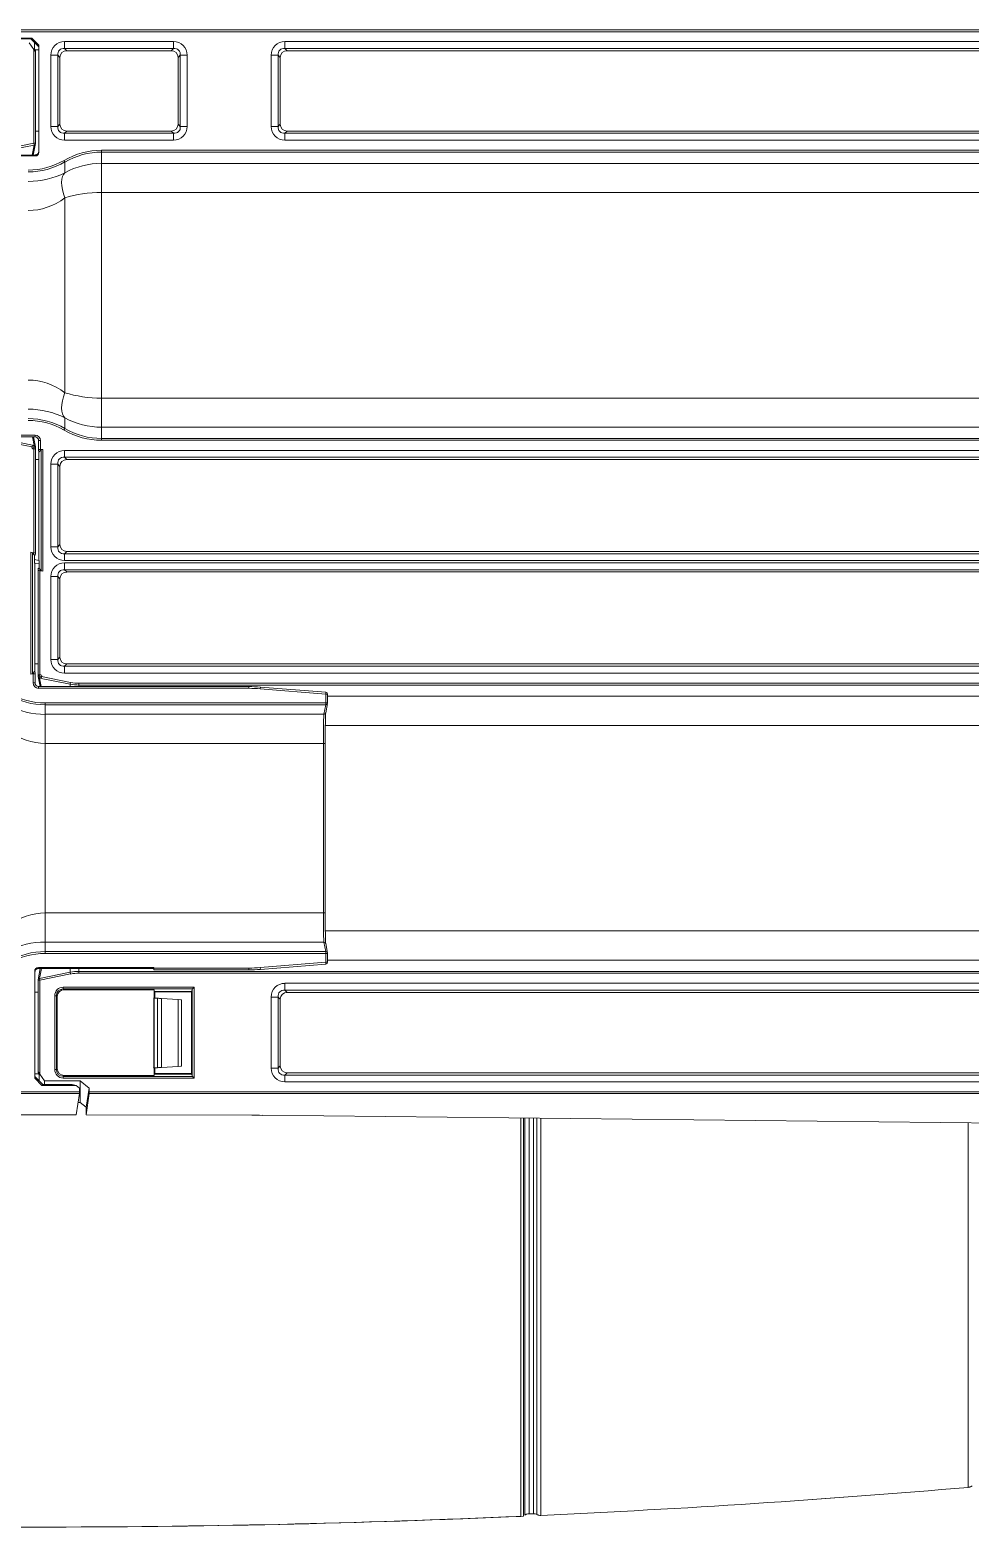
# Model space of a CAD drawing. Header units: inches. Extents: x -3 to 209, y -384 to 20.
# Drawn here: x 201.536 to 202.519, y -371.438 to -369.871 of the extents above; entities that cross this region are included whole.
import ezdxf

# ---------------------------------------------------------------- set-up
doc = ezdxf.new("R2010")
doc.units = ezdxf.units.IN
doc.header["$MEASUREMENT"] = 0
doc.layers.add('HVAC-Equipos', color=3, linetype='Continuous')

# ---------------------------------------------------------------- blocks, each defined once
blk = doc.blocks.new('td-100-silent')
at = {"lineweight": 0}
for p, q in [((0.27834, 0.07284), (0.47243, 0.07284)), ((0.47243, 0.07259), (0.27834, 0.07259)), ((0.28347, 0.07174), (0.27879, 0.07174)), ((0.28334, 0.07161), (0.27934, 0.07161)), ((0.28375, 0.07018), (0.28313, 0.0711)), ((0.28334, 0.07161), (0.28347, 0.07174)), ((0.28334, 0.07161), (0.28334, 0.07161)), ((0.28334, 0.07161), (0.28444, 0.07051)), ((0.28347, 0.07174), (0.28446, 0.07075)), ((0.28375, 0.05732), (0.28375, 0.07018)), ((0.28386, 0.07023), (0.28386, 0.07109)), ((0.28394, 0.07012), (0.28392, 0.07012)), ((0.28444, 0.07015), (0.28394, 0.07012)), ((0.28394, 0.07009), (0.28394, 0.07012)), ((0.28397, 0.07003), (0.284, 0.06983)), ((0.284, 0.06983), (0.284, 0.05732)), ((0.28446, 0.07075), (0.28444, 0.07051)), ((0.28444, 0.07051), (0.28444, 0.07015)), ((0.28444, 0.07015), (0.28444, 0.07013)), ((0.28444, 0.07013), (0.28444, 0.05896)), ((0.28446, 0.07075), (0.28446, 0.05608)), ((0.28797, 0.07125), (0.30288, 0.07125)), ((0.28797, 0.07125), (0.28797, 0.07031)), ((0.30288, 0.07031), (0.28797, 0.07031)), ((0.28797, 0.07031), (0.28828, 0.07)), ((0.30257, 0.07), (0.28828, 0.07)), ((0.30257, 0.07), (0.30288, 0.07031)), ((0.30288, 0.07125), (0.30288, 0.07031)), ((0.31815, 0.07125), (0.4467, 0.07125)), ((0.31815, 0.07125), (0.31815, 0.07031)), ((0.4467, 0.07031), (0.31815, 0.07031)), ((0.31815, 0.07031), (0.31845, 0.07)), ((0.4464, 0.07), (0.31845, 0.07)), ((0.28609, 0.05963), (0.28609, 0.06937)), ((0.28609, 0.06937), (0.28703, 0.06937)), ((0.28703, 0.06937), (0.28703, 0.05963)), ((0.28734, 0.06906), (0.28703, 0.06937)), ((0.28734, 0.06906), (0.28734, 0.05994)), ((0.30382, 0.06937), (0.30351, 0.06906)), ((0.30351, 0.05994), (0.30351, 0.06906)), ((0.30382, 0.05963), (0.30382, 0.06937)), ((0.30382, 0.06937), (0.30476, 0.06937)), ((0.30476, 0.06937), (0.30476, 0.05963)), ((0.31627, 0.05963), (0.31627, 0.06937)), ((0.31627, 0.06937), (0.31721, 0.06937)), ((0.31721, 0.06937), (0.31721, 0.05963)), ((0.31751, 0.06906), (0.31721, 0.06937)), ((0.31751, 0.05994), (0.31751, 0.06906)), ((0.28609, 0.05963), (0.28703, 0.05963)), ((0.28703, 0.05963), (0.28734, 0.05994)), ((0.30351, 0.05994), (0.30382, 0.05963)), ((0.30382, 0.05963), (0.30476, 0.05963)), ((0.31627, 0.05963), (0.31721, 0.05963)), ((0.31721, 0.05963), (0.31751, 0.05994)), ((0.284, 0.05897), (0.28444, 0.05894)), ((0.28444, 0.05896), (0.28444, 0.05894)), ((0.28444, 0.05894), (0.28444, 0.05621)), ((0.28828, 0.059), (0.28797, 0.05869)), ((0.28797, 0.05869), (0.28797, 0.05775)), ((0.28797, 0.05869), (0.30288, 0.05869)), ((0.30288, 0.05775), (0.28797, 0.05775)), ((0.28828, 0.059), (0.30257, 0.059)), ((0.30288, 0.05869), (0.30257, 0.059)), ((0.30288, 0.05869), (0.30288, 0.05775)), ((0.31845, 0.059), (0.31815, 0.05869)), ((0.31815, 0.05869), (0.4467, 0.05869)), ((0.31815, 0.05869), (0.31815, 0.05775)), ((0.4467, 0.05775), (0.31815, 0.05775)), ((0.31845, 0.059), (0.4464, 0.059)), ((0.28396, 0.05558), (0.26814, 0.05558)), ((0.28394, 0.05571), (0.26819, 0.05571)), ((0.27953, 0.05647), (0.28375, 0.05732)), ((0.28379, 0.05707), (0.27958, 0.05623)), ((0.28353, 0.05571), (0.28379, 0.05707)), ((0.28369, 0.05571), (0.28399, 0.05727)), ((0.28379, 0.05707), (0.28375, 0.05732)), ((0.284, 0.05732), (0.28375, 0.05732)), ((0.28396, 0.05558), (0.28394, 0.05571)), ((0.28444, 0.05621), (0.28446, 0.05608)), ((0.29304, 0.05636), (0.29304, 0.05611)), ((0.29304, 0.05636), (0.47265, 0.05636)), ((0.47265, 0.05611), (0.29304, 0.05611)), ((0.29304, 0.05611), (0.29304, 0.05457)), ((0.28789, 0.05497), (0.28802, 0.05476)), ((0.28802, 0.05329), (0.28802, 0.05476)), ((0.29304, 0.05457), (0.48708, 0.05457)), ((0.29304, 0.05457), (0.29304, 0.05058)), ((0.28802, 0.02316), (0.28802, 0.04984)), ((0.48708, 0.05058), (0.29304, 0.05058)), ((0.29304, 0.05058), (0.29304, 0.02242)), ((0.29304, 0.02242), (0.29304, 0.01843)), ((0.29304, 0.02242), (0.48726, 0.02242)), ((0.28802, 0.01824), (0.28802, 0.01971)), ((0.25514, 0.01734), (0.28392, 0.01734)), ((0.25514, 0.01709), (0.28392, 0.01709)), ((0.28375, 0.01568), (0.27953, 0.01653)), ((0.27958, 0.01677), (0.28379, 0.01593)), ((0.28379, 0.01593), (0.28357, 0.01709)), ((0.28399, 0.01573), (0.28373, 0.01709)), ((0.28392, 0.01709), (0.28392, 0.01734)), ((0.28442, 0.01659), (0.28467, 0.01659)), ((0.28442, 0.01533), (0.28442, 0.01659)), ((0.28467, 0.01659), (0.28467, 0.01537)), ((0.28789, 0.01803), (0.28802, 0.01824)), ((0.29304, 0.01843), (0.29304, 0.01689)), ((0.48726, 0.01843), (0.29304, 0.01843)), ((0.29304, 0.01689), (0.47292, 0.01689)), ((0.29304, 0.01664), (0.29304, 0.01689)), ((0.47292, 0.01664), (0.29304, 0.01664)), ((0.28375, 0.01568), (0.28379, 0.01593)), ((0.28375, 0.00123), (0.28375, 0.01568)), ((0.284, 0.01568), (0.28375, 0.01568)), ((0.284, 0.01568), (0.284, 0.00115)), ((0.28444, 0.01501), (0.28442, 0.01533)), ((0.28476, 0.01535), (0.28444, 0.01501)), ((0.28444, 0.01501), (0.28444, 0.01501)), ((0.28444, 0.00018), (0.28444, 0.01501)), ((0.28444, 0.01501), (0.28444, 0.014)), ((0.28501, 0.01539), (0.28467, 0.01537)), ((0.28476, -0.00123), (0.28476, 0.01535)), ((0.28501, 0.01539), (0.28501, -0.0013)), ((0.28797, 0.01431), (0.28797, 0.01525)), ((0.28797, 0.01525), (0.47027, 0.01525)), ((0.28444, 0.014), (0.284, 0.01399)), ((0.28703, 0.01337), (0.28609, 0.01337)), ((0.28609, 0.00204), (0.28609, 0.01337)), ((0.28703, 0.01337), (0.28703, 0.00204)), ((0.28734, 0.01306), (0.28703, 0.01337)), ((0.28734, 0.01306), (0.28734, 0.00234)), ((0.47027, 0.01431), (0.28797, 0.01431)), ((0.28797, 0.01431), (0.28828, 0.014)), ((0.46997, 0.014), (0.28828, 0.014)), ((0.28703, 0.00204), (0.28734, 0.00234)), ((0.28333, 0.0013), (0.28375, 0.00123)), ((0.28333, -0.01539), (0.28333, 0.0013)), ((0.28358, 0.00123), (0.28383, 0.00092)), ((0.28358, 0.00123), (0.28358, -0.01535)), ((0.28396, 0.0009), (0.28383, 0.00092)), ((0.28383, 0.00092), (0.28383, -0.00016)), ((0.28444, 0.00018), (0.28383, 0.00029)), ((0.28396, 0.0009), (0.284, 0.00115)), ((0.28444, 0.00018), (0.2845, 0.00016)), ((0.2845, -0.00092), (0.2845, 0.00016)), ((0.28703, 0.00204), (0.28609, 0.00204)), ((0.28828, 0.0014), (0.28797, 0.0011)), ((0.28797, 0.00016), (0.28797, 0.0011)), ((0.28797, 0.0011), (0.47029, 0.0011)), ((0.47029, 0.00016), (0.28797, 0.00016)), ((0.28828, 0.0014), (0.46998, 0.0014)), ((0.2839, -0.00018), (0.28383, -0.00016)), ((0.2839, -0.00018), (0.2839, -0.01501)), ((0.2839, -0.00018), (0.2845, -0.00029)), ((0.28437, -0.0009), (0.28434, -0.00115)), ((0.28434, -0.01568), (0.28434, -0.00115)), ((0.28437, -0.0009), (0.2845, -0.00092)), ((0.28476, -0.00123), (0.2845, -0.00092)), ((0.28459, -0.00123), (0.28459, -0.01568)), ((0.28501, -0.0013), (0.28459, -0.00123)), ((0.28609, -0.01337), (0.28609, -0.00204)), ((0.28609, -0.00204), (0.28703, -0.00204)), ((0.28703, -0.00204), (0.28703, -0.01337)), ((0.28734, -0.00234), (0.28703, -0.00204)), ((0.28797, -0.00016), (0.28797, -0.0011)), ((0.28797, -0.00016), (0.47029, -0.00016)), ((0.47029, -0.0011), (0.28797, -0.0011)), ((0.28797, -0.0011), (0.28828, -0.0014)), ((0.28828, -0.0014), (0.46998, -0.0014)), ((0.28734, -0.01306), (0.28734, -0.00234)), ((0.2839, -0.014), (0.28434, -0.01399)), ((0.2839, -0.01501), (0.2839, -0.014)), ((0.28609, -0.01337), (0.28703, -0.01337)), ((0.28703, -0.01337), (0.28734, -0.01306)), ((0.28828, -0.014), (0.28797, -0.01431)), ((0.28797, -0.01431), (0.28797, -0.01525)), ((0.28797, -0.01431), (0.47027, -0.01431)), ((0.46997, -0.014), (0.28828, -0.014)), ((0.28333, -0.01539), (0.28367, -0.01537)), ((0.28358, -0.01535), (0.2839, -0.01501)), ((0.28367, -0.01659), (0.28367, -0.01537)), ((0.2839, -0.01501), (0.2839, -0.01501)), ((0.2839, -0.01501), (0.28392, -0.01533)), ((0.28392, -0.01533), (0.28392, -0.01659)), ((0.28434, -0.01568), (0.28459, -0.01568)), ((0.28435, -0.01573), (0.28461, -0.01709)), ((0.28459, -0.01568), (0.28454, -0.01593)), ((0.28875, -0.01677), (0.28454, -0.01593)), ((0.28454, -0.01593), (0.28477, -0.01709)), ((0.28459, -0.01568), (0.2888, -0.01653)), ((0.47027, -0.01525), (0.28797, -0.01525)), ((0.28392, -0.01659), (0.28367, -0.01659)), ((0.3132, -0.01709), (0.28442, -0.01709)), ((0.28442, -0.01709), (0.28442, -0.01734)), ((0.3132, -0.01734), (0.28442, -0.01734)), ((0.28875, -0.01677), (0.2888, -0.01653)), ((0.28875, -0.01709), (0.28875, -0.01677)), ((0.28993, -0.01664), (0.47292, -0.01664)), ((0.28993, -0.01689), (0.28993, -0.01664)), ((0.47292, -0.01689), (0.28993, -0.01689)), ((0.28993, -0.01689), (0.28993, -0.01709)), ((0.3132, -0.01709), (0.3132, -0.01734)), ((0.3148, -0.01716), (0.31478, -0.01741)), ((0.32375, -0.01813), (0.31478, -0.01741)), ((0.32377, -0.01788), (0.3148, -0.01716)), ((0.32377, -0.01788), (0.32375, -0.01813)), ((0.32375, -0.01935), (0.32375, -0.01813)), ((0.324, -0.01813), (0.32375, -0.01813)), ((0.324, -0.01813), (0.324, -0.01935)), ((0.324, -0.01843), (0.48726, -0.01843)), ((0.28533, -0.01935), (0.32375, -0.01935)), ((0.28533, -0.01935), (0.28533, -0.0196)), ((0.32375, -0.0196), (0.28533, -0.0196)), ((0.28533, -0.0196), (0.28533, -0.0209)), ((0.32349, -0.0209), (0.32375, -0.0196)), ((0.32373, -0.0207), (0.32399, -0.0194)), ((0.32375, -0.01935), (0.32375, -0.0196)), ((0.324, -0.01935), (0.32375, -0.01935)), ((0.28533, -0.0209), (0.32349, -0.0209)), ((0.28533, -0.02489), (0.28533, -0.0209)), ((0.48726, -0.02242), (0.32368, -0.02242)), ((0.32342, -0.02489), (0.28533, -0.02489)), ((0.28533, -0.02489), (0.28533, -0.04811)), ((0.32367, -0.02489), (0.32342, -0.02489)), ((0.32342, -0.04811), (0.32342, -0.02489)), ((0.32367, -0.02489), (0.32367, -0.04811)), ((0.28533, -0.0521), (0.28533, -0.04811)), ((0.28533, -0.04811), (0.32342, -0.04811)), ((0.32367, -0.04811), (0.32342, -0.04811)), ((0.32368, -0.05058), (0.48708, -0.05058)), ((0.28533, -0.0521), (0.28533, -0.0534)), ((0.32349, -0.0521), (0.28533, -0.0521)), ((0.32375, -0.0534), (0.32349, -0.0521)), ((0.32399, -0.0536), (0.32373, -0.0523)), ((0.28533, -0.05365), (0.28533, -0.0534)), ((0.28533, -0.0534), (0.32375, -0.0534)), ((0.32375, -0.05365), (0.28533, -0.05365)), ((0.31478, -0.05559), (0.32375, -0.05487)), ((0.3148, -0.05584), (0.32377, -0.05512)), ((0.32375, -0.05365), (0.32375, -0.0534)), ((0.324, -0.05365), (0.32375, -0.05365)), ((0.32375, -0.05487), (0.32375, -0.05365)), ((0.32377, -0.05512), (0.32375, -0.05487)), ((0.324, -0.05487), (0.32375, -0.05487)), ((0.324, -0.05365), (0.324, -0.05487)), ((0.48708, -0.05457), (0.324, -0.05457)), ((0.28388, -0.07075), (0.28388, -0.05608)), ((0.2839, -0.05621), (0.28388, -0.05608)), ((0.2839, -0.05894), (0.2839, -0.05621)), ((0.28434, -0.06983), (0.28434, -0.05732)), ((0.28434, -0.05732), (0.28459, -0.05732)), ((0.28464, -0.05571), (0.28435, -0.05727)), ((0.28438, -0.05558), (0.2844, -0.05571)), ((0.28438, -0.05558), (0.30019, -0.05558)), ((0.2844, -0.05571), (0.30015, -0.05571)), ((0.2848, -0.05571), (0.28454, -0.05707)), ((0.28454, -0.05707), (0.28875, -0.05623)), ((0.28454, -0.05707), (0.28459, -0.05732)), ((0.2888, -0.05647), (0.28459, -0.05732)), ((0.28459, -0.05732), (0.28459, -0.07018)), ((0.28875, -0.05623), (0.28875, -0.05571)), ((0.2888, -0.05647), (0.28875, -0.05623)), ((0.28993, -0.05571), (0.28993, -0.05611)), ((0.28993, -0.05611), (0.47265, -0.05611)), ((0.28993, -0.05636), (0.28993, -0.05611)), ((0.47265, -0.05636), (0.28993, -0.05636)), ((0.30019, -0.05558), (0.30015, -0.05571)), ((0.30015, -0.05571), (0.30019, -0.05591)), ((0.30019, -0.05566), (0.30019, -0.05558)), ((0.30019, -0.05566), (0.3132, -0.05566)), ((0.30019, -0.05591), (0.3132, -0.05591)), ((0.3132, -0.05591), (0.3132, -0.05566)), ((0.3148, -0.05584), (0.31478, -0.05559)), ((0.2839, -0.05896), (0.2839, -0.05894)), ((0.28434, -0.05897), (0.2839, -0.05894)), ((0.2839, -0.07013), (0.2839, -0.05896)), ((0.28662, -0.06955), (0.28662, -0.05945)), ((0.28685, -0.05945), (0.28662, -0.05945)), ((0.28685, -0.05945), (0.28685, -0.06955)), ((0.28697, -0.05958), (0.28685, -0.05945)), ((0.28779, -0.05828), (0.30571, -0.05828)), ((0.28779, -0.05851), (0.28779, -0.05828)), ((0.30547, -0.05851), (0.28779, -0.05851)), ((0.28779, -0.05851), (0.28791, -0.05864)), ((0.28791, -0.05864), (0.30023, -0.05864)), ((0.30026, -0.05885), (0.30023, -0.05864)), ((0.30023, -0.07036), (0.30023, -0.05864)), ((0.30026, -0.05885), (0.30541, -0.05885)), ((0.30034, -0.05892), (0.30026, -0.05885)), ((0.30034, -0.05977), (0.30034, -0.05892)), ((0.30534, -0.05892), (0.30034, -0.05892)), ((0.30534, -0.05892), (0.30541, -0.05885)), ((0.30534, -0.05892), (0.30534, -0.0701)), ((0.30541, -0.05885), (0.30546, -0.05854)), ((0.30546, -0.07046), (0.30546, -0.05854)), ((0.30547, -0.05851), (0.30571, -0.05828)), ((0.30571, -0.05828), (0.30571, -0.07072)), ((0.31815, -0.05775), (0.4467, -0.05775)), ((0.31815, -0.05775), (0.31815, -0.05869)), ((0.4467, -0.05869), (0.31815, -0.05869)), ((0.31815, -0.05869), (0.31845, -0.059)), ((0.31845, -0.059), (0.4464, -0.059)), ((0.28697, -0.06942), (0.28697, -0.05958)), ((0.30015, -0.0598), (0.30018, -0.05976)), ((0.30018, -0.05976), (0.30018, -0.06933)), ((0.3007, -0.05979), (0.30018, -0.05976)), ((0.3007, -0.06931), (0.3007, -0.05979)), ((0.30125, -0.05982), (0.30125, -0.06927)), ((0.30125, -0.05982), (0.30355, -0.05997)), ((0.30355, -0.06913), (0.30355, -0.05997)), ((0.30399, -0.06001), (0.30399, -0.06909)), ((0.31627, -0.06937), (0.31627, -0.05963)), ((0.31721, -0.05963), (0.31627, -0.05963)), ((0.31721, -0.05963), (0.31721, -0.06937)), ((0.31751, -0.05994), (0.31721, -0.05963)), ((0.31751, -0.05994), (0.31751, -0.06906)), ((0.28685, -0.06955), (0.28662, -0.06955)), ((0.28685, -0.06955), (0.28697, -0.06942)), ((0.30018, -0.06933), (0.30015, -0.0693)), ((0.3007, -0.06931), (0.30018, -0.06933)), ((0.30034, -0.0701), (0.30034, -0.06932)), ((0.30355, -0.06913), (0.30125, -0.06927)), ((0.31721, -0.06937), (0.31627, -0.06937)), ((0.31721, -0.06937), (0.31751, -0.06906)), ((0.28388, -0.07075), (0.2839, -0.07051)), ((0.28487, -0.07174), (0.28388, -0.07075)), ((0.2839, -0.07015), (0.2844, -0.07012)), ((0.2839, -0.07015), (0.2839, -0.07013)), ((0.2839, -0.07051), (0.2839, -0.07015)), ((0.285, -0.07161), (0.2839, -0.07051)), ((0.28436, -0.07003), (0.28434, -0.06983)), ((0.2844, -0.07009), (0.2844, -0.07012)), ((0.2844, -0.07012), (0.28441, -0.07012)), ((0.28448, -0.07023), (0.28448, -0.07109)), ((0.28459, -0.07018), (0.2852, -0.0711)), ((0.285, -0.07161), (0.28487, -0.07174)), ((0.28487, -0.07174), (0.28954, -0.07174)), ((0.285, -0.07161), (0.285, -0.07161)), ((0.285, -0.07161), (0.289, -0.07161)), ((0.2852, -0.0711), (0.29009, -0.0711)), ((0.2852, -0.0711), (0.2852, -0.07161)), ((0.28791, -0.07036), (0.28779, -0.07049)), ((0.28779, -0.07049), (0.28779, -0.07072)), ((0.28779, -0.07049), (0.30547, -0.07049)), ((0.30571, -0.07072), (0.28779, -0.07072)), ((0.30023, -0.07036), (0.28791, -0.07036)), ((0.28954, -0.07174), (0.289, -0.07161)), ((0.29, -0.07211), (0.28954, -0.07174)), ((0.29009, -0.0711), (0.29134, -0.07211)), ((0.29009, -0.07406), (0.29009, -0.0711)), ((0.30023, -0.07036), (0.30026, -0.07018)), ((0.30034, -0.0701), (0.30026, -0.07018)), ((0.30541, -0.07018), (0.30026, -0.07018)), ((0.30534, -0.0701), (0.30034, -0.0701)), ((0.30534, -0.0701), (0.30541, -0.07018)), ((0.30541, -0.07018), (0.30546, -0.07046)), ((0.30571, -0.07072), (0.30547, -0.07049)), ((0.31845, -0.07), (0.31815, -0.07031)), ((0.31815, -0.07031), (0.31815, -0.07125)), ((0.31815, -0.07031), (0.4467, -0.07031)), ((0.4467, -0.07125), (0.31815, -0.07125)), ((0.4464, -0.07), (0.31845, -0.07)), ((0.09591, -0.07259), (0.29, -0.07259)), ((0.29, -0.07284), (0.09591, -0.07284)), ((0.28958, -0.07575), (0.29, -0.07284)), ((0.29, -0.07259), (0.29, -0.07211)), ((0.29134, -0.07211), (0.29092, -0.07473)), ((0.29092, -0.07577), (0.29133, -0.07284)), ((0.29133, -0.07284), (0.47243, -0.07284)), ((0.29134, -0.07259), (0.29134, -0.07211)), ((0.47243, -0.07259), (0.29134, -0.07259)), ((0.28958, -0.07575), (0.2547, -0.07582)), ((0.28982, -0.07406), (0.29009, -0.07406)), ((0.29092, -0.07473), (0.29009, -0.07406)), ((0.29092, -0.07577), (0.29092, -0.07473)), ((0.29092, -0.07577), (0.31364, -0.07582)), ((0.31503, -0.07583), (0.46063, -0.0774)), ((0.35048, -0.13076), (0.35048, -0.07621)), ((0.35083, -0.07622), (0.35083, -0.13074)), ((0.35101, -0.07622), (0.35101, -0.13058)), ((0.35158, -0.07622), (0.35158, -0.1304)), ((0.35218, -0.1304), (0.35218, -0.07623)), ((0.35266, -0.13052), (0.35266, -0.07623)), ((0.35318, -0.07624), (0.35318, -0.13064)), ((0.41172, -0.12679), (0.41172, -0.07687)), ((0.35158, -0.1304), (0.35218, -0.1304))]:
    blk.add_line(p, q, dxfattribs=at)
for centre, start, end in [((0.32375, -0.01813), 0, 85.4087), ((0.32375, -0.05487), 274.5913, 0)]:
    blk.add_arc(centre, 0.00025, start, end, dxfattribs=at)
for centre, major_axis, ratio, start_param, end_param in [((0.28375, 0.07021), (0.00025, -0.000379), 0.03727, 4.768913, 6.357163), ((0.28347, 0.07078), (0.000499, -0.000758), 0.03727, 0.073977, 0.737132), ((0.28394, 0.07011), (0.0005, 0.000026), 0.034873, 0.006897, 1.568966), ((0.28822, 0.06912), (0.000962, -0.000962), 0.735147, 2.414818, 3.868368), ((0.2884, 0.06894), (0.000795, -0.000795), 0.889126, 2.414818, 3.868368), ((0.30245, 0.06894), (-0.000795, -0.000795), 0.889126, 2.414818, 3.868368), ((0.30263, 0.06912), (0.000962, 0.000962), 0.735147, 5.55641, 7.00996), ((0.3184, 0.06912), (0.000962, -0.000962), 0.735147, 2.414818, 3.868368), ((0.31858, 0.06894), (0.000795, -0.000795), 0.889126, 2.414818, 3.868368), ((0.28822, 0.05988), (0.000962, 0.000962), 0.735147, 2.414818, 3.868368), ((0.2884, 0.06006), (0.000795, 0.000795), 0.889126, 2.414818, 3.868368), ((0.30245, 0.06006), (-0.000795, 0.000795), 0.889126, 2.414818, 3.868368), ((0.30263, 0.05988), (0.000962, -0.000962), 0.735147, 5.55641, 7.00996), ((0.3184, 0.05988), (0.000962, 0.000962), 0.735147, 2.414818, 3.868368), ((0.31858, 0.06006), (0.000795, 0.000795), 0.889126, 2.414818, 3.868368), ((0.28394, 0.05899), (0.0005, -0.000026), 0.034873, 4.714219, 6.276288), ((0.28375, 0.05732), (0.000246, -0.000047), 0.995735, 5.098552, 6.28318), ((0.28419, 0.05372), (0.00024, 0.00255), 0.019068, 6.084871, 6.08699), ((0.29304, 0.04607), (0, -0.01004), 0.996006, 3.141593, 3.667239), ((0.283, 0.06344), (0, -0.00979), 0.996195, 0, 0.525646), ((0.283, 0.06344), (0, -0.01004), 0.996384, 0, 0.525646), ((0.29304, 0.04509), (0.01, 0), 0.948277, 1.570796, 2.096442), ((0.283, 0.06094), (0.01, 0), 0.884386, 4.712389, 5.238035), ((0.29003, 0.04984), (0.00188, -0.00353), 0.455891, 3.226398, 4.474644), ((0.283, 0.06094), (0, -0.01283), 0.779506, 0, 0.525646), ((0.29304, 0.04509), (0.01, 0), 0.549799, 1.570796, 2.096442), ((0.283, 0.01206), (0, -0.01283), 0.779506, 2.615947, 3.141593), ((0.29003, 0.02316), (-0.00188, -0.00353), 0.455891, 4.950134, 6.19838), ((0.29304, 0.02791), (0.01, 0), 0.549799, 4.186743, 4.712389), ((0.283, 0.01206), (0.01, 0), 0.884386, 1.04515, 1.570796), ((0.283, 0.00956), (0, -0.01004), 0.996384, 2.615947, 3.141593), ((0.283, 0.00956), (0, -0.00979), 0.996195, 2.615947, 3.141593), ((0.29304, 0.02791), (0.01, 0), 0.948277, 4.186743, 4.712389), ((0.28392, 0.01659), (0.00005, 0.000501), 0.992351, 4.81219, 6.382225), ((0.29304, 0.02693), (0, -0.01004), 0.996006, 5.757539, 6.283185), ((0.28375, 0.01568), (0.000246, 0.000047), 0.995735, 0.000005, 6.28319), ((0.28467, 0.01534), (0.00025, 0.000009), 0.140452, 1.565792, 3.145315), ((0.28501, 0.01535), (0.00025, 0.000009), 0.140452, 1.565792, 2.996962), ((0.28822, 0.01312), (0.000962, -0.000962), 0.735147, 2.414818, 3.868368), ((0.2884, 0.01294), (0.000795, -0.000795), 0.889126, 2.414818, 3.868368), ((0.2884, 0.00247), (0.000795, 0.000795), 0.889126, 2.414818, 3.868368), ((0.28333, 0.00127), (0.00025, -0.000045), 0.138321, 0.164506, 1.595676), ((0.28375, 0.00119), (0.00025, -0.000045), 0.138321, 0.007426, 1.595676), ((0.28822, 0.00229), (0.000962, 0.000962), 0.735147, 2.414818, 3.868368), ((0.28459, -0.00119), (0.00025, -0.000045), 0.138321, 3.149019, 4.737269), ((0.28501, -0.00127), (0.00025, -0.000045), 0.138321, 3.306099, 4.737269), ((0.28822, -0.00229), (0.000962, -0.000962), 0.735147, 2.414818, 3.868368), ((0.2884, -0.00247), (0.000795, -0.000795), 0.889126, 2.414818, 3.868368), ((0.28822, -0.01312), (0.000962, 0.000962), 0.735147, 2.414818, 3.868368), ((0.2884, -0.01294), (0.000795, 0.000795), 0.889126, 2.414818, 3.868368), ((0.28333, -0.01535), (0.00025, 0.000009), 0.140452, 4.707385, 6.138555), ((0.28367, -0.01534), (0.00025, 0.000009), 0.140452, 4.707385, 6.286908), ((0.28459, -0.01568), (-0.000246, -0.000047), 0.995735, 0.000005, 6.28319), ((0.28533, -0.00956), (0, -0.01004), 0.996384, 5.757539, 6.283185), ((0.28533, -0.00956), (0, 0.00979), 0.996195, 2.615947, 3.141593), ((0.28442, -0.01659), (0.00005, 0.000501), 0.992351, 1.670597, 3.240633), ((0.28993, -0.01087), (0, -0.00602), 0.99651, 6.08579, 6.283185), ((0.28993, -0.01087), (0, 0.00577), 0.996195, 2.944197, 3.141593), ((0.3132, -0.03717), (0, -0.02007), 0.996289, 3.061763, 3.141593), ((0.3132, -0.03717), (0, -0.01983), 0.996195, 3.061763, 3.141593), ((0.28533, -0.01206), (0.01, 0), 0.884386, 4.186743, 4.712389), ((0.32375, -0.01935), (0.000245, -0.000049), 0.996044, 4.908556, 6.28318), ((0.32349, -0.02489), (0, -0.004), 0.018546, 3.228859, 4.712389), ((0.32349, -0.02066), (-0.000245, 0.000049), 0.996044, 1.766964, 3.141587), ((0.32374, -0.02489), (0, -0.00425), 0.017455, 3.228859, 4.712389), ((0.28533, -0.01206), (0, -0.01283), 0.779506, 5.757539, 6.283185), ((0.28533, -0.06094), (0, -0.01283), 0.779506, 3.141593, 3.667239), ((0.32349, -0.04811), (0, -0.004), 0.018546, 4.712389, 6.195919), ((0.32374, -0.04811), (0, -0.00425), 0.017455, 4.712389, 6.195919), ((0.28533, -0.06094), (0.01, 0), 0.884386, 1.570796, 2.096442), ((0.32349, -0.05234), (-0.000245, -0.000049), 0.996044, 3.141598, 4.516222), ((0.28533, -0.06344), (0, -0.01004), 0.996384, 3.141593, 3.667239), ((0.28533, -0.06344), (0, 0.00979), 0.996195, 0, 0.525646), ((0.32375, -0.05365), (-0.000245, -0.000049), 0.996044, 3.141598, 4.516222), ((0.28415, -0.05375), (0.00024, 0.00251), 0.019204, 2.941778, 2.943913), ((0.28459, -0.05732), (-0.000246, 0.000047), 0.995735, 5.098552, 6.28318), ((0.28993, -0.06213), (0, -0.00602), 0.99651, 3.141593, 3.338988), ((0.28993, -0.06213), (0, 0.00577), 0.996195, 0, 0.197396), ((0.30019, -0.05566), (0, -0.00025), 0.017455, 6.195919, 7.853982), ((0.3132, -0.03583), (0, -0.01983), 0.996195, 0, 0.07983), ((0.3132, -0.03583), (0, -0.02007), 0.996289, 0, 0.07983), ((0.2844, -0.05899), (0.0005, -0.000026), 0.034873, 1.572626, 3.134696), ((0.28795, -0.05961), (0.000837, -0.000837), 0.844885, 2.414818, 3.868368), ((0.28804, -0.0597), (0.000795, -0.000795), 0.889126, 2.414818, 3.868368), ((0.30571, -0.05855), (0.00025, 0), 0.36397, 2.792527, 3.089233), ((0.3184, -0.05988), (0.000962, -0.000962), 0.735147, 2.414818, 3.868368), ((0.31858, -0.06006), (0.000795, -0.000795), 0.889126, 2.414818, 3.868368), ((0.3007, -0.05981), (0.001, -0.000052), 0.017431, 0.983708, 1.57171), ((0.30299, -0.05995), (0.001, -0.000052), 0.017431, 6.266646, 7.266893), ((0.28795, -0.06939), (0.000837, 0.000837), 0.844885, 2.414818, 3.868368), ((0.28804, -0.0693), (0.000795, 0.000795), 0.889126, 2.414818, 3.868368), ((0.3007, -0.06929), (0.001, 0.000052), 0.017431, 4.711475, 5.299478), ((0.30299, -0.06914), (0.001, 0.000052), 0.017431, 5.299478, 6.299725), ((0.3184, -0.06912), (0.000962, 0.000962), 0.735147, 2.414818, 3.868368), ((0.31858, -0.06894), (0.000795, 0.000795), 0.889126, 2.414818, 3.868368), ((0.2844, -0.07011), (0.0005, 0.000026), 0.034873, 3.148489, 4.710559), ((0.28459, -0.07021), (0.00025, -0.000379), 0.03727, 1.627321, 3.21557), ((0.28486, -0.07078), (0.000499, -0.000758), 0.03727, 3.21557, 3.878725), ((0.30571, -0.07045), (0.00025, 0), 0.36397, 3.193953, 3.490659), ((0.29, -0.07259), (0, -0.00025), 0.017455, 0.122173, 1.570796), ((0.29133, -0.07259), (0, -0.00025), 0.017455, 0.122173, 1.570796), ((0.31329, -0.07828), (0.02, 0), 0.122785, 1.48353, 1.553343)]:
    blk.add_ellipse(centre, major_axis=major_axis, ratio=ratio, start_param=start_param, end_param=end_param, dxfattribs=at)
at = {"lineweight": 0, "extrusion": (0, 0, -1)}
for centre, major_axis, ratio, start_param, end_param in [((0.28822, 0.06912), (0.00159, -0.00159), 0.889126, 2.414818, 3.868368), ((0.30263, 0.06912), (-0.00159, -0.00159), 0.889126, 2.414818, 3.868368), ((0.3184, 0.06912), (0.00159, -0.00159), 0.889126, 2.414818, 3.868368), ((0.28822, 0.05988), (0.00159, 0.00159), 0.889126, 2.414818, 3.868368), ((0.30263, 0.05988), (-0.00159, 0.00159), 0.889126, 2.414818, 3.868368), ((0.3184, 0.05988), (0.00159, 0.00159), 0.889126, 2.414818, 3.868368), ((0.28396, 0.05608), (-0.000082, 0.000494), 0.998592, 1.736029, 3.306369), ((0.29304, 0.04607), (0, -0.01029), 0.996195, 2.615947, 3.141593), ((0.28392, 0.01659), (0.000075, 0.000749), 0.996157, 6.184145, 7.754181), ((0.29304, 0.02693), (0, -0.01029), 0.996195, 0, 0.525646), ((0.28822, 0.01312), (0.00159, -0.00159), 0.889126, 2.414818, 3.868368), ((0.28822, 0.00229), (0.00159, 0.00159), 0.889126, 2.414818, 3.868368), ((0.28822, -0.00229), (0.00159, -0.00159), 0.889126, 2.414818, 3.868368), ((0.28822, -0.01312), (0.00159, 0.00159), 0.889126, 2.414818, 3.868368), ((0.28442, -0.01659), (-0.000075, -0.000749), 0.996157, 6.184145, 7.754181), ((0.28438, -0.05608), (0.000082, -0.000494), 0.998592, 1.736029, 3.306369), ((0.28795, -0.05961), (0.000994, -0.000994), 0.889126, 2.414818, 3.868368), ((0.3184, -0.05988), (0.00159, -0.00159), 0.889126, 2.414818, 3.868368), ((0.28795, -0.06939), (0.000994, 0.000994), 0.889126, 2.414818, 3.868368), ((0.3184, -0.06912), (0.00159, 0.00159), 0.889126, 2.414818, 3.868368)]:
    blk.add_ellipse(centre, major_axis=major_axis, ratio=ratio, start_param=start_param, end_param=end_param, dxfattribs=at)
at = {"lineweight": 0}
for points, knots in [([(0.28444, 0.05621), (0.28444, 0.0562), (0.28444, 0.05618), (0.28443, 0.05615), (0.28443, 0.05613), (0.28442, 0.05608), (0.28441, 0.05605), (0.28437, 0.05596), (0.28434, 0.0559), (0.28427, 0.05584), (0.28424, 0.05581), (0.28419, 0.05578), (0.28416, 0.05576), (0.2841, 0.05574), (0.28407, 0.05573), (0.284, 0.05572), (0.28397, 0.05571), (0.28394, 0.05571)], [0, 0, 0, 0, 0.0625, 0.0625, 0.125, 0.125, 0.25, 0.25, 0.5, 0.5, 0.625, 0.625, 0.75, 0.75, 0.875, 0.875, 1, 1, 1, 1]), ([(0.2839, -0.05621), (0.2839, -0.0562), (0.2839, -0.05618), (0.2839, -0.05615), (0.28391, -0.05613), (0.28392, -0.05608), (0.28393, -0.05605), (0.28396, -0.05596), (0.284, -0.0559), (0.28407, -0.05584), (0.2841, -0.05581), (0.28415, -0.05578), (0.28418, -0.05576), (0.28424, -0.05574), (0.28427, -0.05573), (0.28433, -0.05572), (0.28437, -0.05571), (0.2844, -0.05571)], [0, 0, 0, 0, 0.0625, 0.0625, 0.125, 0.125, 0.25, 0.25, 0.5, 0.5, 0.625, 0.625, 0.75, 0.75, 0.875, 0.875, 1, 1, 1, 1]), ([(0.41172, -0.12679), (0.40198, -0.12762), (0.39222, -0.12836), (0.3727, -0.12964), (0.36294, -0.13019), (0.35318, -0.13064)], [0, 0, 0, 0, 0.5, 0.5, 1, 1, 1, 1]), ([(0.35318, -0.13064), (0.36294, -0.13019), (0.3727, -0.12964), (0.39223, -0.12836), (0.40199, -0.12762), (0.41172, -0.12679)], [0, 0, 0, 0, 0.5, 0.5, 1, 1, 1, 1]), ([(0.41225, -0.12658), (0.41217, -0.12664), (0.41209, -0.12669), (0.41196, -0.12674), (0.41191, -0.12676), (0.41182, -0.12678), (0.41177, -0.12679), (0.41172, -0.12679)], [0, 0, 0, 0, 0.5, 0.5, 0.75, 0.75, 1, 1, 1, 1]), ([(0.35083, -0.13074), (0.32861, -0.13173), (0.30635, -0.13223), (0.26169, -0.13223), (0.23941, -0.13173), (0.21717, -0.13074)], [0, 0, 0, 0, 0.5, 0.5, 1, 1, 1, 1]), ([(0.35048, -0.13076), (0.32838, -0.13174), (0.30623, -0.13223), (0.26181, -0.13223), (0.23964, -0.13174), (0.21752, -0.13076)], [0, 0, 0, 0, 0.5, 0.5, 1, 1, 1, 1]), ([(0.21752, -0.13076), (0.23962, -0.13174), (0.26177, -0.13223), (0.30619, -0.13223), (0.32836, -0.13174), (0.35048, -0.13076)], [0, 0, 0, 0, 0.5, 0.5, 1, 1, 1, 1]), ([(0.35158, -0.1304), (0.35148, -0.1304), (0.35138, -0.13041), (0.35123, -0.13046), (0.35118, -0.13048), (0.35109, -0.13052), (0.35105, -0.13055), (0.35101, -0.13058)], [0, 0, 0, 0, 0.5, 0.5, 0.75, 0.75, 1, 1, 1, 1]), ([(0.35266, -0.13052), (0.35258, -0.13048), (0.35251, -0.13045), (0.35235, -0.13041), (0.35226, -0.1304), (0.35218, -0.1304)], [0, 0, 0, 0, 0.5, 0.5, 1, 1, 1, 1]), ([(0.35318, -0.13064), (0.35309, -0.13064), (0.353, -0.13063), (0.35287, -0.1306), (0.35282, -0.13059), (0.35274, -0.13056), (0.3527, -0.13054), (0.35266, -0.13052)], [0, 0, 0, 0, 0.5, 0.5, 0.75, 0.75, 1, 1, 1, 1])]:
    blk.add_open_spline(points, degree=3, knots=knots, dxfattribs=at)
for points, weights in [([(0.28394, 0.05571), (0.28394, 0.05571), (0.28394, 0.05571)], [0.499999909933, 0.500000090067, 0.499999909933]), ([(0.2844, -0.05571), (0.2844, -0.05571), (0.2844, -0.05571)], [0.49999999493, 0.50000000507, 0.49999999493])]:
    blk.add_rational_spline(points, weights, degree=2, dxfattribs=at)

msp = doc.modelspace()

# ---------------------------------------------------------------- block references
at = {"layer": 'HVAC-Equipos', "xscale": 7.637981917704027, "yscale": 7.637981917704027, "zscale": 7.637981917704027}
msp.add_blockref('td-100-silent', (199.3727, -370.4276), dxfattribs=at)

doc.saveas('drawing.dxf')
